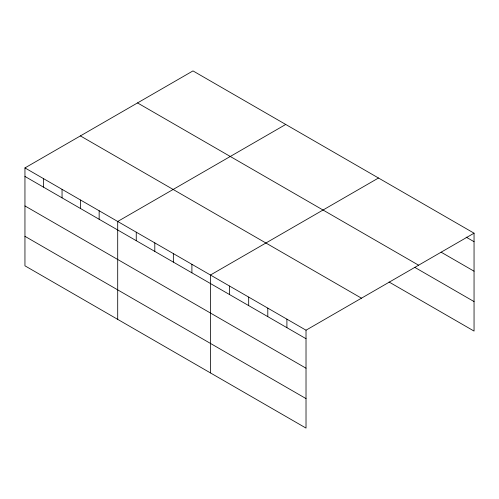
<?xml version="1.0" encoding="UTF-8"?>
<svg xmlns="http://www.w3.org/2000/svg" width="499" height="499" viewBox="0 0 499 499"><rect width="100%" height="100%" fill="white"/><g stroke="black" fill="none" stroke-linecap="round" stroke-linejoin="round"><path stroke-width="0.75" d="M24.95 167.92L306.018 330.195L306.018 428.092L24.95 265.817L24.95 167.92L192.982 70.908L474.05 233.183L474.05 331.08L389.033 281.991M285.734 124.457L117.702 221.469L117.702 319.366M378.485 178.012L210.453 275.024L210.453 372.915M306.018 330.195L474.05 233.183M466.141 237.131L474.05 241.697M441.097 252.17L474.05 271.194M137.531 102.925L418.599 265.194M414.738 267.339L474.05 301.583M80.401 135.909L361.469 298.184M24.95 176.434L306.018 338.709M24.95 205.931L306.018 368.206M24.95 236.32L306.018 398.595M286.906 319.16L286.906 327.675M267.795 308.126L267.795 316.64M248.683 297.092L248.683 305.606M229.565 286.058L229.565 294.572M191.903 264.314L191.903 272.828M173.353 253.604L173.353 262.118M154.802 242.894L154.802 251.409M136.252 232.178L136.252 240.699M99.151 210.759L99.151 219.279M80.601 200.049L80.601 208.563M62.051 189.339L62.051 197.853M43.5 178.63L43.5 187.144"/></g></svg>
